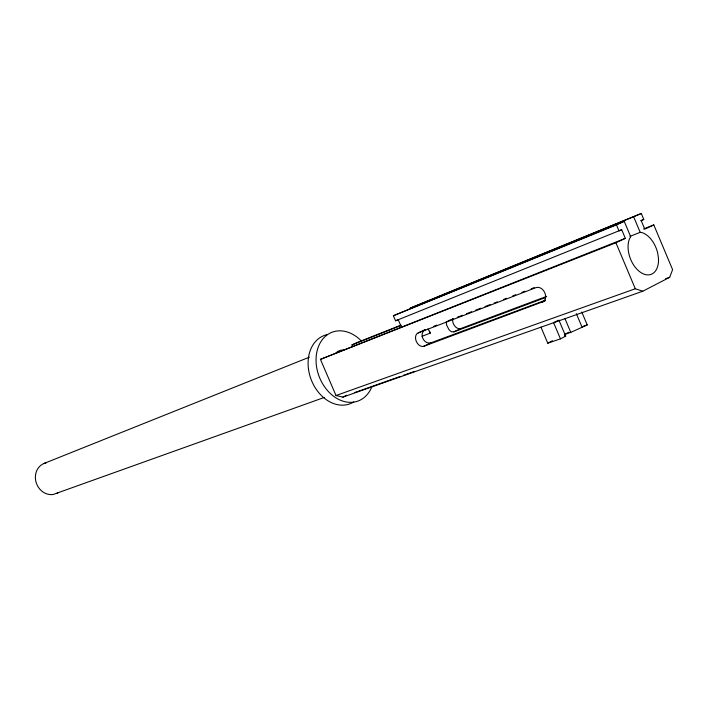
<?xml version="1.0" encoding="UTF-8"?>
<svg xmlns="http://www.w3.org/2000/svg" width="708" height="708" viewBox="0 0 708 708"><rect width="100%" height="100%" fill="white"/><g stroke="black" fill="none" stroke-linecap="round" stroke-linejoin="round"><path stroke-width="1.06" d="M629.952 236.375L640.191 232.321L642.2 232.649A22.311 13.921 69.3 0 1 657.635 252.809L658.467 258.332A22.311 13.921 69.3 0 1 640.51 272.306A22.311 13.921 69.3 0 1 629.589 238.614L630.731 236.799L624.226 221.339L393.391 315.724L395.568 320.804L621.695 229.711L625.323 238.339L320.432 359.354L336.017 395.524L342.884 397.126L642.793 291.218L669.68 277.315L672.6 269.651L653.803 224.914L643.528 228.985M540.974 327.176L547.762 343.176L560.471 338.866L565.692 336.15L558.869 320.051M568.975 332.176L564.347 334.574L570.79 332.362L587.233 324.937L581.781 312.042M547.762 343.176L552.497 340.725M557.992 320.494L553.612 322.715L560.471 338.866M545.523 300.192L431.19 342.752C423.711 345.141 418.304 333.052 425.517 329.477L418.154 332.937A7.257 5.062 64.5 0 0 416.286 341.389A7.257 5.062 64.5 0 0 423.862 346.265L544.992 300.935M342.884 397.126L346.752 395.241M423.862 346.265L431.19 342.752M446.297 321.733L446.606 324.981L449.049 329.822L451.359 331.769L453.863 331.866L460.917 328.485L546.665 296.342M320.432 359.354L615.925 242.773L625.323 238.339M653.803 224.914L644.784 229.162L641.209 220.648L643.802 219.445L641.306 213.497L410.313 308.086L641.306 213.497M621.695 229.711L619.013 230.958L616.464 224.896L624.226 221.339M352.796 346.823L351.973 344.911L356.956 342.628L401.117 325.114M395.568 320.804L398.188 319.609L401.294 326.848M393.391 315.724L616.464 224.896M640.74 220.684L643.802 219.445M43.639 463.616L309.369 357.177M351.973 344.911L400.808 325.556M433.721 326.317L436.801 325.131M448.076 320.795L453.209 318.812M457.306 317.237L462.439 315.264M466.537 313.688L471.67 311.715M475.767 310.131L480.9 308.157M484.998 306.582L490.122 304.608M494.228 303.024L497.308 301.838M503.459 299.475L506.539 298.289M512.689 295.917L515.769 294.732M521.92 292.369L524.991 291.183M531.15 288.811L534.221 287.625M418.154 332.937L535.983 287.634A7.974 6.107 63.8 0 1 544.833 292.793A7.974 6.107 63.8 0 1 542.204 302.298M422.003 336.291L430.207 333.167L429.614 331.22M453.863 331.866L545.753 297.484M46.347 462.749A16.293 14.496 69.2 0 0 35.763 481.024A16.293 14.496 69.2 0 0 53.118 494.503L324.317 397.427M336.017 395.524L635.306 288.758L642.793 291.218M665.529 278.793L669.68 277.315M354.62 392.568L400.188 376.461M403.303 375.364L414.693 371.337M583.321 326.273L587.233 324.937M564.497 335.619L565.692 336.15M576.321 313.617L582.215 327.547M564.895 318.45L570.79 332.362M615.925 242.773L635.306 288.758M633.74 216.975L640.191 232.321M427.897 328.928A18.78 13.62 69.2 0 1 430.207 333.167M58.401 492.502A16.293 14.496 69.2 0 1 56.746 493.423M371.833 386.78A36.772 27.86 69.2 0 1 331.884 394.887A36.772 27.86 69.2 0 1 320.078 343.088A36.772 27.86 69.2 0 1 361.399 341.026M336.096 352.814A16.912 12.815 69.2 0 1 343.858 350.044M460.917 328.485A7.089 5.098 64.5 0 1 454.81 326.131A7.089 5.098 64.5 0 1 452.819 318.662M353.752 401.958A36.515 27.789 69.2 0 1 311.405 380.187A36.515 27.789 69.2 0 1 327.034 334.645"/></g></svg>
